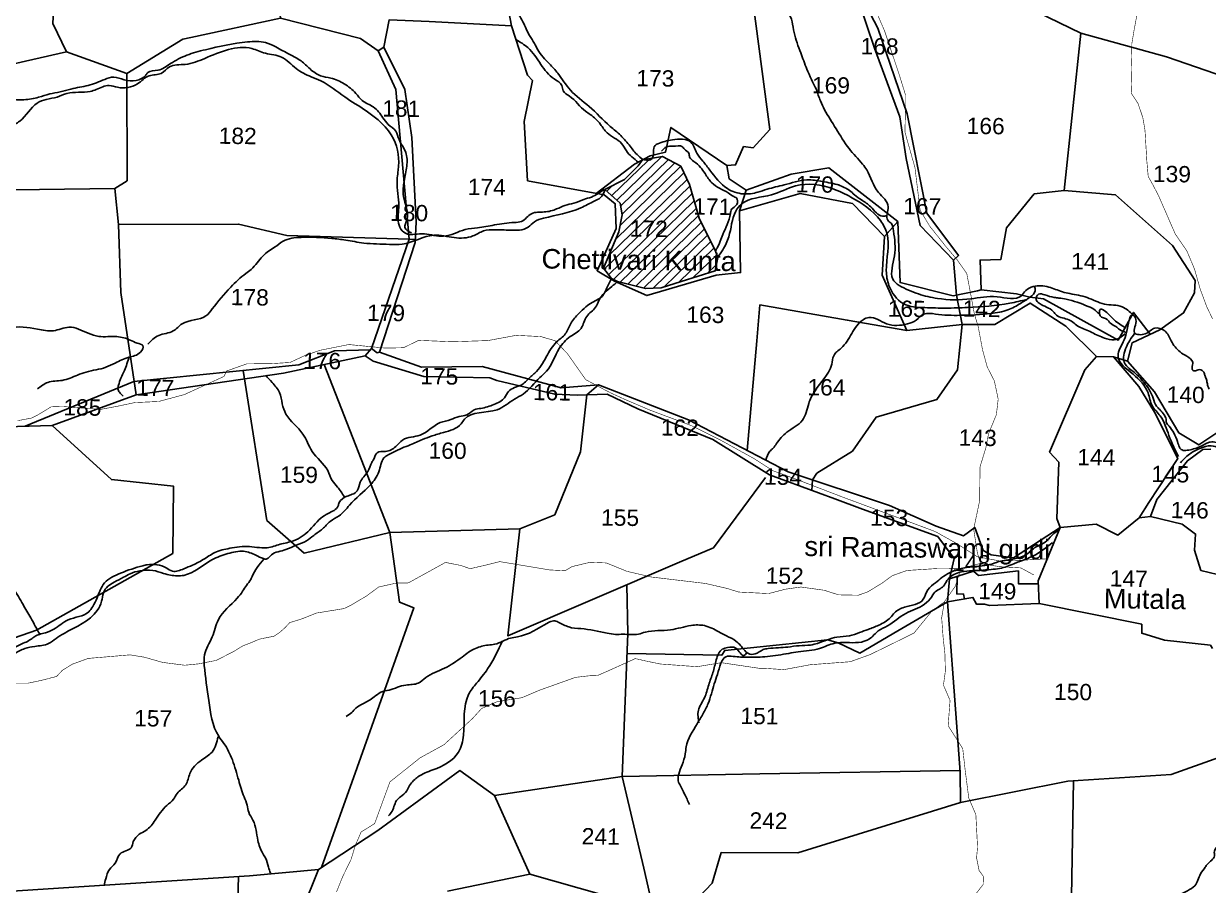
# Model space of a CAD drawing. Header units: feet. Extents: x 751091 to 766702, y 1607162 to 1618807.
# Drawn here: x 754263 to 756384, y 1614378 to 1615920 of the extents above; entities that cross this region are included whole.
import ezdxf
from ezdxf.enums import TextEntityAlignment as Align

# ---------------------------------------------------------------- set-up
doc = ezdxf.new("R2010")
doc.units = ezdxf.units.FT
doc.header["$LTSCALE"] = 15
doc.header["$MEASUREMENT"] = 0
doc.linetypes.add('HIDDEN2', pattern=[0.1875, 0.125, -0.0625])
for name, color, linetype in [('PLOT', 7, 'Continuous'), ('ROADS', 6, 'Continuous'), ('TANKS-STREAM', 4, 'Continuous')]:
    doc.layers.add(name, color=color, linetype=linetype)
doc.styles.get("Standard").update_dxf_attribs({"font": 'arial.ttf'})

msp = doc.modelspace()

# ---------------------------------------------------------------- hatches: boundary and pattern name
at = {"layer": 'TANKS-STREAM'}
h = msp.add_hatch(dxfattribs=at)
h.set_pattern_fill('ANSI31', color=256, scale=97.345554, angle=-0.804)
h.set_pattern_definition([(44.195984, (-2315.616, 53486.583), (-8.48262893, 8.72410213), [])])
edge = h.paths.add_edge_path()
edge.add_line((755454.9, 1615632.1), (755439.8, 1615664.8))
edge.add_line((755439.8, 1615664.8), (755406.5, 1615682.4))
edge.add_line((755406.5, 1615682.4), (755388.7, 1615679.2))
edge.add_spline(control_points=[(755388.7, 1615679.2), (755388.3, 1615678.6), (755386.1, 1615675.8), (755379.6, 1615674.7), (755374.9, 1615675.9), (755373.3, 1615676.5)], knot_values=[411.692948, 411.692948, 411.692948, 411.692948, 414.151345, 423.790402, 428.80049, 428.80049, 428.80049, 428.80049], degree=3, periodic=0)
edge.add_line((755373.3, 1615676.5), (755370.7, 1615676))
edge.add_line((755370.7, 1615676), (755363.3, 1615665.2))
edge.add_line((755363.3, 1615665.2), (755339, 1615640.8))
edge.add_line((755339, 1615640.8), (755303.8, 1615623.2))
edge.add_line((755303.8, 1615623.2), (755331.2, 1615598.5))
edge.add_line((755331.2, 1615598.5), (755334.6, 1615577.8))
edge.add_line((755334.6, 1615577.8), (755328.9, 1615547.4))
edge.add_line((755328.9, 1615547.4), (755301.2, 1615482.2))
edge.add_line((755301.2, 1615482.2), (755315.2, 1615463.9))
edge.add_line((755315.2, 1615463.9), (755326.5, 1615458.2))
edge.add_line((755326.5, 1615458.2), (755376.2, 1615445.7))
edge.add_line((755376.2, 1615445.7), (755404.4, 1615447.1))
edge.add_line((755404.4, 1615447.1), (755440, 1615458.2))
edge.add_line((755440, 1615458.2), (755501.1, 1615477.3))
edge.add_line((755501.1, 1615477.3), (755505.6, 1615501.6))
edge.add_line((755505.6, 1615501.6), (755501.4, 1615512.8))
edge.add_line((755501.4, 1615512.8), (755472.6, 1615571.8))
edge.add_line((755472.6, 1615571.8), (755454.9, 1615632.1))

# ---------------------------------------------------------------- linework, layer by layer
at = {"layer": 'PLOT'}
for points in [[(756251.4, 1616601.9), (756253.7, 1616529.1), (756128.7, 1616525.3), (756124.4, 1616478.7), (756100.6, 1616477.1), (756032.7, 1616386.3), (756030, 1616376.7), (756028.7, 1616333.6), (755995.9, 1616143.4), (755960, 1616001.4), (756038.9, 1615959.6), (756155.8, 1615902.7), (756308.9, 1615860.4), (756414.8, 1615824.2), (756433, 1615803.2), (756496.2, 1615837.6), (756511.1, 1616053.2), (756463.3, 1616111.3), (756440.5, 1616157.8), (756461.8, 1616242.7), (756372.4, 1616285.6), (756327.2, 1616312.8), (756255.8, 1616315.5), (756029.1, 1616346)], [(755469.1, 1616515.2), (755538.1, 1616414.3), (755574.5, 1616306), (755586.6, 1616263.2), (755620.9, 1616200.1), (755680.3, 1616093.1), (755696.6, 1616061.3), (755732.6, 1616003.3), (755757, 1615962.9), (755786.1, 1615876.2), (755831.6, 1615752.9), (755843.2, 1615678.6), (755868.2, 1615558.8), (755927.9, 1615496.4), (755936.9, 1615505.1), (755879.8, 1615581), (755844.6, 1615758.7), (755792.3, 1615912.1), (755716.4, 1616056.8), (755671, 1616143.2), (755638.2, 1616205.6), (755605.9, 1616293), (755578.1, 1616380.9), (755494.1, 1616523)], [(754722.8, 1615929.6), (754866.3, 1615893.1), (754897.6, 1615871.3), (754908, 1615878), (754917.7, 1615926.8), (754989.3, 1615923.8), (755136.7, 1615915.9), (755129.5, 1615953.5), (755111.7, 1616108.2), (755076, 1616294.3)], [(753899, 1616124.3), (753908.5, 1616040.4), (753915.3, 1616023.4), (753988.9, 1616020.6), (753969, 1615952.1), (754063.9, 1615806.7), (754339.9, 1615869.7), (754315.4, 1615920.4), (754319.4, 1615996.6), (754294.8, 1615997.9), (754248.5, 1616139)], [(754707.8, 1616079.1), (754722.8, 1615929.6), (754562.5, 1615895.3), (754548.3, 1615892.3), (754447.7, 1615830.7), (754339.9, 1615869.7)], [(755288.1, 1615616.2), (755356.7, 1615668.6), (755384.6, 1615683.4), (755412.4, 1615690.1), (755421.9, 1615734.3), (755522.2, 1615665.8), (755537.5, 1615667.2), (755551.9, 1615699.8), (755569.1, 1615697.9), (755598.9, 1615730.2), (755565.2, 1615988.1)], [(755558.4, 1615155.9), (755575.6, 1615352.1), (755581.2, 1615416.5), (755737.5, 1615389.4), (755844.1, 1615370.5), (755800, 1615469.6), (755804.3, 1615538.9), (755746.8, 1615598), (755653.2, 1615615.9), (755544.4, 1615584.7), (755546.7, 1615474.3), (755503.1, 1615469.5), (755379, 1615433.1), (755320.7, 1615458.9), (755289.8, 1615477.6), (755324, 1615553.3), (755322.3, 1615597.7), (755302.6, 1615613.5), (755165.3, 1615638.8), (755159.4, 1615744.9), (755174.2, 1615818.1), (755164.9, 1615827.6), (755136.7, 1615915.9)], [(756126.2, 1615621.5), (756155.8, 1615902.7)], [(754908, 1615878), (754945.5, 1615802.3), (754958.2, 1615715.9), (754965.8, 1615565.2), (754963.8, 1615528.1), (754900.4, 1615332.1), (754895.9, 1615331), (754886, 1615338.7)], [(754426.1, 1615624.7), (754433, 1615560.4), (754437, 1615438.8), (754464.3, 1615255.3), (754728.2, 1615294.5), (754874.2, 1615325.5), (754886, 1615338.7), (754953.4, 1615534), (754929.6, 1615801.8), (754897.6, 1615871.3)], [(754042, 1615547.7), (754111.2, 1615620.8), (754426.1, 1615624.7), (754448.1, 1615638.7), (754447.7, 1615830.7)], [(755522.2, 1615665.8), (755526.3, 1615642), (755556.4, 1615622), (755544.4, 1615584.7)], [(755556.4, 1615622), (755636.9, 1615650.5), (755704.6, 1615662), (755828.1, 1615565.7), (755804.3, 1615538.9)], [(755828.1, 1615565.7), (755832.2, 1615456.4), (755927.3, 1615433), (755971, 1615442), (755977.6, 1615443.6), (755975.5, 1615496.7), (756012.7, 1615498.1), (756022.4, 1615554.6), (756072.4, 1615615.4), (756126.2, 1615621.5), (756217.8, 1615613.8), (756319.6, 1615522.6), (756360.3, 1615460.3), (756359.1, 1615437.9), (756339.8, 1615402.1), (756297, 1615372.2), (756247.5, 1615348.6), (756239.1, 1615316.1), (756214.5, 1615323.4), (756183.7, 1615324.3), (756128.9, 1615378.6), (756065.2, 1615419.9), (756001.7, 1615381.4), (755943.1, 1615381.5), (755844.1, 1615370.5)], [(754433, 1615560.4), (754647.7, 1615561.1), (754734.5, 1615540.7), (754953.4, 1615534), (754964.1, 1615533.7)], [(755927.9, 1615496.4), (755933.1, 1615434.2), (755943.1, 1615381.5), (755934.8, 1615300.6), (755898.1, 1615247.3), (755789.3, 1615215.8), (755746.7, 1615154.8), (755683.1, 1615115.2), (755675.2, 1615103.3), (755673.9, 1615084.6)], [(755977.6, 1615443.6), (756040.5, 1615436.6), (756064.7, 1615430.3), (756088.9, 1615427.4), (756222.6, 1615353.5), (756249.9, 1615403), (756280, 1615364.1)], [(754460.6, 1615279.7), (754755.5, 1615309.3), (754819.6, 1615334.4), (754883.8, 1615336.3)], [(755920.9, 1614926), (755928.8, 1614962.8), (755899.6, 1615002), (755764.8, 1615051.2), (755715.3, 1615069.4), (755598.3, 1615112.5), (755496.7, 1615175.9), (755362.9, 1615230.8), (755307.7, 1615256.5), (755253.8, 1615255), (755214, 1615256.7), (755110, 1615281), (755097.6, 1615286.2), (754979.6, 1615288.4), (754888.8, 1615316), (754874.2, 1615325.5)], [(754900.4, 1615332.1), (754975.3, 1615305.1), (755083.7, 1615306.2), (755225.3, 1615267.9), (755292.1, 1615273.7), (755453.5, 1615210.7), (755631.7, 1615117.7), (755813.3, 1615057.4), (755896.9, 1615020.4), (755945.7, 1615003), (755965.8, 1615018.1), (755981.1, 1614976.8), (755995, 1614969.4), (756035, 1614964.1), (756119, 1615018.4)], [(756183.7, 1615324.3), (756163.1, 1615300.2), (756099.8, 1615153.1), (756116.5, 1615135), (756114.2, 1615067.1), (756113, 1615034.2), (756119, 1615018.4)], [(756388.6, 1615158.1), (756373.9, 1615157.6), (756346.6, 1615137.7), (756291.8, 1615068.1), (756280.5, 1615038.1), (756260.4, 1615035.7), (756277.7, 1615062.6), (756329.2, 1615141.9), (756287.5, 1615224.6), (756259.8, 1615270.6), (756214.5, 1615323.4), (756239.1, 1615316.1), (756287.7, 1615261.2), (756331.2, 1615187.4), (756367.3, 1615166), (756403, 1615189.7)], [(754655.9, 1615299.3), (754698.4, 1615030.8), (754765.3, 1614972.2), (754918.9, 1615009.3), (754801.2, 1615310)], [(754265.9, 1615199.3), (754460.6, 1615279.7)], [(754918.9, 1615009.3), (755151.3, 1615015.5), (755214, 1615041), (755260.2, 1615153.4), (755271.3, 1615255.5), (755292.1, 1615273.7)], [(754314.3, 1615200.6), (754464.3, 1615255.3)], [(754003.2, 1614757.4), (754067.5, 1614711.7), (754153.4, 1614788.7), (754285.8, 1614834.4), (754530.2, 1614971.6), (754531.4, 1615091.9), (754420.1, 1615103.8), (754314.3, 1615200.6), (754106.6, 1615194.8), (754106.7, 1615186)], [(755151.3, 1615015.5), (755130.1, 1614824.2), (755437.2, 1614955.9), (755497.9, 1614981.9), (755590.9, 1615107.5)], [(756391.7, 1614801.6), (756387.7, 1614807.8), (756305.6, 1614816.5), (756264.9, 1614828.9), (756264.9, 1614844.9), (756080.9, 1614882.2), (756079.2, 1614922.7), (756119, 1615018.4), (756183.1, 1615023.9), (756221.7, 1615004.7), (756260.4, 1615035.7), (756280.5, 1615038.1), (756337.1, 1615023.9), (756361.3, 1615006.4), (756359.4, 1614977.5), (756370.6, 1614941.3), (756400.3, 1614934.1), (756409, 1614932.1), (756431.4, 1614957)], [(754918.9, 1615009.3), (754935.7, 1614884.7), (754961.8, 1614874.5), (754860.1, 1614588.6), (754796.3, 1614409.4)], [(756079.5, 1614917.6), (756044, 1614917.6), (756044, 1614940.3), (755972.4, 1614932.1), (755963.3, 1614940.2), (755920.9, 1614926), (755917, 1614884.9)], [(755934.3, 1614930.5), (755933.6, 1614899.4), (755945.7, 1614899.1), (755947.3, 1614890.4)], [(755342.8, 1614915.4), (755344.7, 1614828.2), (755334.8, 1614572.7), (755373.6, 1614408.3), (755390, 1614334.9)], [(755917, 1614884.9), (755828.2, 1614833.1), (755759.8, 1614793.3), (755721.2, 1614811.9), (755701.9, 1614817.1), (755518.1, 1614798.1), (755513.3, 1614789.9), (755343.3, 1614792.4)], [(756080.9, 1614882.2), (755992.1, 1614878.6), (755983.5, 1614880.8), (755968.7, 1614881.2), (755962.4, 1614893.1), (755917, 1614884.9), (755933.1, 1614669.1), (755939.9, 1614580.1), (755940.5, 1614525.9)], [(755433.9, 1614316.5), (755495.7, 1614381.4), (755512.1, 1614436.2), (755649, 1614435.8), (755940.5, 1614525.9), (756132.2, 1614563.9), (756317.2, 1614575.9), (756403.1, 1614606.2), (756496.3, 1614608.2), (756542.6, 1614629.8), (756585.1, 1614615.5), (756665.1, 1614512.3), (756747.5, 1614483.4), (756938, 1614394), (757019.1, 1614336.2)], [(755939.6, 1614583.4), (755581.3, 1614577.1), (755334.8, 1614572.7), (755105.9, 1614538.7), (755044.1, 1614583.2), (754896.9, 1614475.7), (754791, 1614405.9), (754732.2, 1614260.5), (754568.4, 1613778.3), (754664.1, 1613761.9), (754945.1, 1613817.3), (755106.8, 1613801.9), (755146, 1613836.2)], [(755742.6, 1613978.2), (755910.4, 1613945.7), (756042.5, 1614173.2), (756037.4, 1614293.3), (756138.8, 1614357.5), (756142.7, 1614564.6)], [(755105.9, 1614538.7), (755169, 1614397.5)], [(754791, 1614405.9), (754667.1, 1614394.5), (754380.3, 1614376), (754224.7, 1614365.9), (754015.6, 1614338.8), (753895.5, 1614510.2)], [(754224.7, 1614365.9), (754233.8, 1614225.5), (754644.5, 1614291.5), (754647.4, 1614393.2)], [(755021.9, 1614367.5), (755169, 1614397.5), (755390, 1614334.9)]]:
    msp.add_lwpolyline(points, dxfattribs=at)
at = {"layer": 'ROADS', "linetype": 'HIDDEN2', "ltscale": 10, "const_width": 1}
for points in [[(755786.6, 1615948.1), (755804.4, 1615906.9), (755831.5, 1615825.8), (755841.8, 1615792.5), (755841.8, 1615765.7), (755840.8, 1615725.9), (755858.8, 1615662.2), (755868, 1615586), (755885.1, 1615557.6), (755914.8, 1615520.2), (755934.2, 1615497.4), (755951.5, 1615472.8), (755958.4, 1615436.9), (755964.9, 1615401.3), (755972, 1615377.6), (755979.9, 1615335.5), (755988.3, 1615305.1), (756000.9, 1615280.6), (756007.8, 1615247.9), (756004.6, 1615220.3), (755990.6, 1615186.2), (755985.7, 1615160.8), (755975.3, 1615126.7), (755974.5, 1615065.6), (755963.9, 1615015.3), (755970.5, 1614972.9), (755976.6, 1614952)], [(756256.8, 1615939.1), (756251.1, 1615908.4), (756247.1, 1615884.4), (756246.2, 1615852.3), (756246.8, 1615822), (756245.9, 1615795.5), (756258.2, 1615777), (756266.7, 1615751.9), (756270.6, 1615729.4), (756273.9, 1615674.1), (756276.4, 1615646.4), (756285.4, 1615630.2), (756294.6, 1615612.7), (756324.8, 1615543.4), (756345.5, 1615513.3), (756354.4, 1615492.3), (756359.3, 1615480.6), (756369.5, 1615444.8), (756381.3, 1615412.9), (756391.6, 1615391.6)], [(756093.2, 1614961.9), (756059.7, 1614960.1), (756012.2, 1614958), (755970.4, 1614965.8), (755933.9, 1614989.2), (755895.1, 1615010.9), (755729.5, 1615072.5), (755645.1, 1615104.9), (755604.4, 1615119.8), (755570.6, 1615141.5), (755509.7, 1615175.1), (755458.3, 1615200.6), (755384.9, 1615228), (755340.7, 1615246.8), (755313, 1615259.5), (755296.9, 1615268), (755269.3, 1615282.8), (755236.7, 1615329.1), (755214.6, 1615352.4), (755189.1, 1615359.8), (755145.1, 1615362.1), (755094.3, 1615352.7), (755030.8, 1615350.6), (754970.2, 1615353.1), (754943.3, 1615339.9), (754910.9, 1615339.2), (754845.1, 1615345.6), (754793.2, 1615335.2), (754765.4, 1615325.4), (754739.9, 1615313.5), (754704.2, 1615311.3), (754662.8, 1615311.1), (754626.5, 1615298.3), (754621.7, 1615288.5), (754550.9, 1615256.1), (754505, 1615243.7), (754461.9, 1615241.7), (754431.3, 1615235.2), (754400.8, 1615229.5), (754332.5, 1615234.8), (754312.2, 1615234.1), (754289.9, 1615220.5), (754277.6, 1615214.1), (754252.3, 1615209.3)], [(755974.7, 1614953.5), (755940.9, 1614944.6), (755898.9, 1614944.7), (755844.5, 1614941.2), (755818.1, 1614931.9), (755799.7, 1614918.4), (755773.9, 1614902.7), (755757.2, 1614896.9), (755722, 1614897.6), (755696.3, 1614905.8), (755654.6, 1614911.6), (755626.8, 1614907.7), (755596.9, 1614899.9), (755543, 1614902.6), (755523, 1614908.9), (755483.6, 1614918), (755438.7, 1614923.3), (755386.8, 1614929.5), (755343.1, 1614939.7), (755318.8, 1614949.6), (755306, 1614954.7), (755277.1, 1614955.9), (755244.7, 1614948.1), (755232.3, 1614940.8), (755204.4, 1614942.2), (755157, 1614950.1), (755129.4, 1614954.7), (755115.2, 1614957.1), (755085.2, 1614949.6), (755062.3, 1614944.4), (755045.7, 1614950.2), (755018.2, 1614955.6), (754974.7, 1614931.6), (754951.8, 1614919), (754931.1, 1614918.9), (754898.6, 1614911.6), (754877.3, 1614895.8), (754865.5, 1614888.8), (754849.4, 1614879.2), (754836.6, 1614873), (754787.1, 1614865), (754762.4, 1614855), (754739.3, 1614847.8), (754731, 1614838.8), (754720.8, 1614829.8), (754711.3, 1614823.6), (754685.1, 1614818.3), (754666.4, 1614810.4), (754655.3, 1614806.2), (754639.7, 1614796.6), (754608, 1614780.3), (754575.8, 1614774), (754551.4, 1614771.6), (754511.6, 1614776.7), (754479.2, 1614786), (754453.5, 1614790.2), (754378.6, 1614783.8), (754350.5, 1614773.6), (754332.4, 1614762.6), (754322, 1614751.5), (754294.3, 1614744.4), (754270.9, 1614739.5), (754245.2, 1614739.5)], [(754823.2, 1614365.9), (754834.4, 1614393.7), (754849.4, 1614424.5), (754856.9, 1614449.3), (754867.2, 1614473.1), (754876.2, 1614478.7), (754891.4, 1614488.1), (754918.8, 1614562.8), (754972.7, 1614605.8), (755015.5, 1614629.3), (755039.9, 1614651.7), (755066.9, 1614676.5), (755083, 1614694.2), (755111.1, 1614706.5), (755155, 1614713.5), (755186, 1614726.7), (755251, 1614749.9), (755275.2, 1614752.7), (755290.4, 1614753.2), (755310.2, 1614761.8), (755342.7, 1614776.5), (755358.1, 1614783.5), (755377, 1614779.2), (755403, 1614773.8), (755468.9, 1614769), (755511.9, 1614776.2), (755579.3, 1614766.2), (755590.1, 1614766.1), (755624, 1614763.7), (755671.1, 1614772.5), (755742.9, 1614777.9), (755778.6, 1614790.7), (755815, 1614808.5), (755857, 1614829.2), (755889.3, 1614868.8), (755911.4, 1614885.1), (755922.4, 1614900.7), (755931.1, 1614913.1), (755940.9, 1614944.6)], [(755974.7, 1614953.5), (756010.9, 1614948), (756048.3, 1614945.8), (756071.6, 1614933.2)], [(755911.4, 1614885.1), (755906.6, 1614856.5), (755909.2, 1614821.2), (755909.2, 1614821.2), (755912.4, 1614792.1), (755913.2, 1614761.2), (755909.8, 1614736), (755921.6, 1614708.7), (755918.2, 1614663.3), (755944.3, 1614622.4), (755948.7, 1614583.6), (755955.1, 1614534), (755967.8, 1614504.3), (755969.7, 1614467.8), (755970.8, 1614446), (755969.1, 1614426.9), (755973.6, 1614404.2), (755981.4, 1614393.7), (755980.8, 1614379), (755968.6, 1614363.5)]]:
    msp.add_lwpolyline(points, dxfattribs=at)
at = {"layer": 'TANKS-STREAM'}
msp.add_lwpolyline([(755303.8, 1615623.2), (755339, 1615640.8), (755363.3, 1615665.2), (755370.7, 1615676), (755406.5, 1615682.4), (755439.8, 1615664.8), (755454.9, 1615632.1), (755472.6, 1615571.8), (755501.4, 1615512.8), (755505.6, 1615501.6), (755501.1, 1615477.3), (755440, 1615458.2), (755404.4, 1615447.1), (755376.2, 1615445.7), (755326.5, 1615458.2), (755315.2, 1615463.9), (755301.2, 1615482.2), (755328.9, 1615547.4), (755334.6, 1615577.8), (755331.2, 1615598.5), (755303.8, 1615623.2)], dxfattribs=at)
for points in [[(757246.6, 1615629.9), (757215, 1615636.6), (757215.5, 1615677.1), (757203.6, 1615732.9), (757205.2, 1615756), (757200, 1615768), (757193.7, 1615792.9), (757204.5, 1615822.9), (757216.2, 1615848.5), (757220.6, 1615868.9), (757188.3, 1615889.5), (757186, 1615918.9), (757185, 1615940.5), (757164.5, 1615961.1), (757132.3, 1615985.6), (757075.7, 1616014.1), (757030.9, 1616027), (756993.8, 1616058.1), (756973.1, 1616073.4), (756945.4, 1616086.1), (756903.5, 1616084), (756840, 1616062.4), (756810.3, 1616052.1), (756733.8, 1616044.6), (756682.3, 1616043.8), (756655.7, 1616072.1), (756637.3, 1616093.4), (756619, 1616114.4), (756596.1, 1616133.1), (756554.5, 1616171.1), (756551.7, 1616210.4), (756545.5, 1616240.7), (756527.6, 1616249), (756520.1, 1616286.7), (756519.9, 1616305.6), (756510.6, 1616321.4), (756509.1, 1616343.6), (756507.3, 1616356), (756502.4, 1616378.7), (756501.8, 1616399.5), (756496.2, 1616407.7), (756483.9, 1616435.2), (756441.7, 1616501.5), (756412.6, 1616526.1), (756398.8, 1616517.3), (756380.4, 1616503.2), (756367.4, 1616489.7), (756333.2, 1616501.8), (756302.4, 1616508.2), (756279.9, 1616522.3), (756201.1, 1616515.2), (756171.7, 1616519.3), (756121.4, 1616516.3), (756099.2, 1616505.5), (756081.4, 1616498.6), (756048.4, 1616482.6), (756039.1, 1616486.9), (755999.8, 1616546.9), (755987.7, 1616573.9), (755971.9, 1616591.3), (755961.6, 1616626.6), (755932.6, 1616638.9), (755886.8, 1616647.3), (755858.3, 1616650.7), (755824.7, 1616675.5), (755805.7, 1616680.6), (755791.7, 1616698.6), (755758.3, 1616696.1), (755736.8, 1616697.6), (755723.2, 1616705.5), (755692.3, 1616710.1), (755680.4, 1616712.7), (755639.3, 1616751.3), (755622.3, 1616779.4), (755609.1, 1616797.5), (755568, 1616798.9), (755519, 1616798.5), (755494.5, 1616805.5), (755471.5, 1616816.4), (755449.6, 1616825.5), (755439.2, 1616838.5), (755425.6, 1616847.8), (755419, 1616859.1), (755396.9, 1616878.5), (755384, 1616900.7), (755369.6, 1616906.1), (755344.2, 1616902.2), (755317.8, 1616895.1), (755307.9, 1616889.6), (755286.3, 1616886.6), (755264.2, 1616880.9), (755232.6, 1616871), (755192.7, 1616866.9), (755165.1, 1616875.7), (755139.9, 1616877.9), (755116, 1616884.3), (755070.8, 1616884), (755022.9, 1616889.2), (755008.9, 1616904.4), (754998, 1616925.5), (754983.2, 1616942.9), (754979.7, 1616962.5), (754973.9, 1616973.8), (754967.4, 1616989.6), (754965.4, 1617009.1), (754961.1, 1617024.1), (754952.3, 1617034), (754944.6, 1617079.5), (754922, 1617122.5), (754906.2, 1617171.4), (754895.3, 1617195.5), (754873.7, 1617206.3), (754858.2, 1617227.5), (754843.3, 1617235.2), (754826.2, 1617239.2), (754812, 1617244.6), (754787.3, 1617247.2), (754770.2, 1617256.5), (754763.5, 1617261), (754751.5, 1617265), (754726.2, 1617277.3), (754717.3, 1617283.4), (754676, 1617278.7), (754643.7, 1617274.7), (754620.4, 1617269.8), (754609.2, 1617269.2), (754602.5, 1617273), (754588.3, 1617275.5), (754532.9, 1617312.7), (754495.3, 1617334.8), (754482.3, 1617345.5), (754472.6, 1617363), (754456.4, 1617376.3), (754448.8, 1617393.8)], [(755682.3, 1615801.9), (755665.2, 1615838.7), (755654.3, 1615867.7), (755642.5, 1615904.3), (755631.2, 1615940.1), (755616.8, 1615950.4), (755597.5, 1615959.9), (755585.4, 1615976.3), (755575, 1615995.5), (755568.3, 1616012.1), (755566.2, 1616030), (755558.9, 1616048.6), (755554.6, 1616064.9), (755552.6, 1616076.4), (755548.8, 1616085.7), (755543.9, 1616100.9), (755537.2, 1616123.9), (755533.9, 1616143.6), (755530.2, 1616160.7), (755523.2, 1616186), (755519.5, 1616200.7), (755515.4, 1616210.8), (755504.9, 1616222.4), (755479, 1616232.8), (755449.6, 1616239.4), (755425.2, 1616242), (755406.9, 1616255.4), (755391.8, 1616260.4), (755382.6, 1616265), (755374.3, 1616271), (755360.6, 1616278.4), (755350.9, 1616284.7), (755333.1, 1616292.8), (755319.2, 1616304), (755292.8, 1616334.8), (755266, 1616358.4), (755253.1, 1616365), (755231.9, 1616372.6), (755212.7, 1616383), (755195.7, 1616387.7), (755187.7, 1616394.4), (755181.6, 1616403.3), (755173, 1616409.5)], [(755723.5, 1615631.1), (755693.2, 1615637.5), (755665.2, 1615640.2), (755624.6, 1615631.3), (755594.2, 1615623.6), (755577.7, 1615618.3), (755551.3, 1615615.2), (755523, 1615624.6), (755491.7, 1615657.7), (755479, 1615673.9), (755468.1, 1615688.1), (755457.8, 1615707.6), (755424.4, 1615711.9), (755398.2, 1615704.6), (755393.5, 1615701.8), (755390.7, 1615690.4), (755387.3, 1615677.6), (755378.2, 1615675.3), (755363.1, 1615683.8), (755348.9, 1615700.4), (755332, 1615719.8), (755313.2, 1615736.1), (755275.3, 1615771.8), (755241.9, 1615800.9), (755219.4, 1615831.1), (755204.2, 1615848.2), (755183.5, 1615873.3), (755177.5, 1615884.6), (755168.8, 1615898.8), (755156.9, 1615923.1), (755140.9, 1615949), (755127.5, 1615963.7), (755118.3, 1615973.7), (755117.6, 1615988.7), (755117.3, 1616002.7), (755108.6, 1616018.5), (755107.4, 1616069.5), (755094.4, 1616080.5), (755076.2, 1616081.2), (755057, 1616086.2), (755029.2, 1616088), (755018.2, 1616097.1), (754992.1, 1616107.9), (754986.7, 1616122.6), (754967, 1616131.6), (754939.7, 1616126.9)], [(755302.3, 1615623.3), (755279.7, 1615609.6), (755265.7, 1615605.2), (755247.9, 1615598.5), (755232.1, 1615594.7), (755217.3, 1615588.2), (755195.2, 1615582.9), (755172.3, 1615579.8), (755154.3, 1615566), (755141.6, 1615564.1), (755105.9, 1615559.6), (755075.5, 1615554.7), (755053.8, 1615551.4), (755034.5, 1615544.5), (755014.6, 1615539.6), (754980.7, 1615543.5), (754963.3, 1615542.9), (754950.1, 1615543.3), (754938.2, 1615552.3), (754934, 1615582), (754934.6, 1615599), (754931.8, 1615643.8), (754933.7, 1615657.9), (754925.3, 1615713.5), (754876.1, 1615763.8), (754837.8, 1615789), (754795.3, 1615817.4), (754777.5, 1615825), (754751.1, 1615839.4), (754724.8, 1615860), (754695.8, 1615867), (754671.8, 1615875.3), (754587.3, 1615857.8), (754552.3, 1615847.1), (754524, 1615842.5), (754509.3, 1615831), (754487.9, 1615826.6), (754466.7, 1615812.1), (754431.2, 1615806), (754416.1, 1615809.2), (754393, 1615801.9), (754382.3, 1615798.7), (754340.5, 1615794.9), (754322.9, 1615788.6), (754303.6, 1615784.2), (754287.3, 1615777.6), (754256.1, 1615745.5), (754239.7, 1615733.1), (754228, 1615710.9), (754223, 1615696.1), (754222.4, 1615682.5), (754217.1, 1615650.2), (754212.6, 1615641.5), (754206.8, 1615635.9), (754195.4, 1615632.5), (754185.7, 1615630.9), (754161.4, 1615616.3), (754106.9, 1615580.6), (754083, 1615564.3), (754072.1, 1615540.4), (754052.8, 1615536.2), (754044.2, 1615520.2), (754037.5, 1615510.6), (754027.9, 1615486.4), (754017.9, 1615458.9), (754016.9, 1615449.8), (754012.8, 1615439.7), (754008.2, 1615421.4), (754005.4, 1615411.4), (754003.5, 1615400.9), (754000.3, 1615391.8), (753997.9, 1615380.8), (753990.7, 1615364.1), (753984.3, 1615346.2), (753979.2, 1615331.4), (753975.1, 1615318.3), (753971.8, 1615302.6), (753970.5, 1615301.3)], [(754034.6, 1615758.7), (754057.7, 1615756.6), (754062.6, 1615759), (754076.8, 1615763.6), (754091.7, 1615768.9), (754100.1, 1615773.3), (754112.2, 1615775.9), (754132.3, 1615782.1), (754142, 1615786.8), (754160, 1615792.4), (754185.3, 1615796.2), (754197, 1615797.4), (754209.8, 1615799.3), (754228.5, 1615790.1), (754263.6, 1615783.7), (754289.9, 1615788.2), (754309.7, 1615794.1), (754328.4, 1615797.7), (754347.8, 1615802.9), (754378.6, 1615809.4), (754408.1, 1615820), (754424.3, 1615824.2), (754443.1, 1615819.5), (754481.5, 1615827.6), (754485.4, 1615832.4), (754503.4, 1615836.6), (754526, 1615848.4), (754540.3, 1615856.8), (754571.1, 1615868.8), (754588.8, 1615873.3), (754663.7, 1615887.3), (754696.2, 1615886.1), (754714.3, 1615878.3), (754739.4, 1615864.8), (754759.6, 1615853.2), (754775.9, 1615838.8), (754794.7, 1615826.8), (754813, 1615822.4), (754837, 1615812.1), (754857.8, 1615795.2), (754869.1, 1615782.4), (754889, 1615770.8), (754906.3, 1615751.6), (754915.8, 1615739.7), (754929.4, 1615727.5), (754935.1, 1615712.6), (754947.2, 1615689.5), (754948.9, 1615665), (754944.4, 1615637.8), (754942.5, 1615625.4), (754943, 1615610.6), (754949, 1615568.6), (754945.7, 1615555.2), (754957.3, 1615545.3)], [(755363.5, 1615672.3), (755342.1, 1615692.3), (755333.5, 1615705.3), (755307.5, 1615724.6), (755295.7, 1615739.7), (755277.5, 1615757.2), (755269, 1615763), (755239.9, 1615790.5), (755229.2, 1615799.7), (755226.7, 1615809.1), (755213.1, 1615821), (755189, 1615847), (755165.7, 1615877), (755144.5, 1615891.5)], [(756249.2, 1615398.5), (756229.7, 1615413.1), (756198, 1615418), (756167.1, 1615429.7), (756136.2, 1615436.7), (756122.7, 1615440), (756098.3, 1615448.5), (756070.4, 1615449.2), (756057.1, 1615442.3), (756049.4, 1615433), (756005.9, 1615431.1), (755958.7, 1615427.3), (755899, 1615428.1), (755865.2, 1615436.1), (755847.2, 1615443.1), (755819.2, 1615462.9), (755822.1, 1615504.2), (755820.4, 1615549.1), (755815.9, 1615562.6), (755810.1, 1615568), (755810.7, 1615592.2), (755793.7, 1615617.6), (755772.4, 1615658.2), (755765.1, 1615668.3), (755740.7, 1615696.6), (755717.6, 1615731.9), (755697, 1615765.9), (755689.6, 1615781.6), (755682.3, 1615801.9)], [(755405.1, 1615691.6), (755414.4, 1615699.6), (755425.3, 1615700.4), (755442.5, 1615699.3), (755445.8, 1615695.7), (755454, 1615687.9), (755455.4, 1615681.1), (755463, 1615673.3), (755475, 1615662.7), (755482.9, 1615651.5), (755495.1, 1615635.2), (755509, 1615625.4), (755524.4, 1615616.9), (755534.6, 1615610.3), (755538.4, 1615608.5), (755539.7, 1615596.1), (755530.6, 1615587.6), (755528.4, 1615579.9), (755514.9, 1615542.6), (755504.5, 1615518.3), (755501.4, 1615512.8)], [(754485.1, 1615346), (754504.8, 1615361.8), (754530.9, 1615369.9), (754546.8, 1615382.7), (754589.4, 1615396.8), (754600.8, 1615409.3), (754633.7, 1615448.3), (754660.7, 1615472.8), (754670.4, 1615480.2), (754691.2, 1615503.8), (754701.6, 1615512.9), (754712.3, 1615519.6), (754727.5, 1615530.6), (754759.7, 1615537.4), (754814.7, 1615535.6), (754839.6, 1615532.5), (754872, 1615527.3), (754918.1, 1615524.9), (754940.7, 1615525.3), (754997.6, 1615541.3), (755033.8, 1615537), (755067.3, 1615540), (755086.2, 1615548.9), (755107.5, 1615551), (755133.4, 1615550.3), (755166.3, 1615555.7), (755177.4, 1615565.1), (755193.9, 1615571.7), (755260.3, 1615590), (755285.4, 1615602.6), (755295.4, 1615608.3), (755303.8, 1615623.2)], [(756058.8, 1615426.2), (756028.6, 1615419.5), (755953.1, 1615411.9), (755914.2, 1615410.8), (755876.6, 1615411.6), (755837.8, 1615418.9), (755812.3, 1615451.2), (755807.4, 1615477.8), (755808.8, 1615544), (755796.8, 1615567.5), (755744, 1615609.5), (755713.5, 1615623.7), (755644.7, 1615629.6), (755601.9, 1615613.3), (755548.4, 1615597.3), (755538, 1615584.2), (755525.4, 1615538.3), (755514.6, 1615514.9), (755505.6, 1615501.6)], [(755808.5, 1615576.5), (755801, 1615575.2), (755779.6, 1615592.2), (755763.2, 1615604.3), (755750.5, 1615613.4), (755741.6, 1615621.6), (755732.3, 1615626.9), (755721.7, 1615631.7)], [(756252.1, 1615365.2), (756243.3, 1615353), (756237.4, 1615341.2), (756232.7, 1615326.5), (756233.6, 1615313.9), (756254.9, 1615292.8), (756268.9, 1615277.5), (756273.1, 1615272.3), (756278.8, 1615263.8), (756285.2, 1615249.5), (756291.5, 1615235.2), (756297.1, 1615229.1), (756304.8, 1615219.8), (756308.3, 1615212.1), (756309.2, 1615205.6), (756313.7, 1615199.7), (756322, 1615187.4), (756329, 1615171.9), (756332.3, 1615161.8), (756337, 1615156.9), (756346, 1615156.3), (756368, 1615162.4), (756381.3, 1615168.8), (756387.5, 1615171.1), (756409.1, 1615166.5), (756426, 1615158.9), (756430.7, 1615153.2), (756443, 1615115.6), (756442.4, 1615055.1), (756443.6, 1615032.3), (756458.1, 1614991), (756476.8, 1614972.9), (756502.8, 1614956), (756518.1, 1614950.1), (756528.9, 1614947.7), (756543.7, 1614943.9), (756569.9, 1614933.6), (756583.4, 1614929.2), (756605.8, 1614921.7), (756621.2, 1614927.5), (756628.8, 1614931.6), (756658.5, 1614931.6), (756672.6, 1614929.9), (756690.3, 1614927.7), (756698.6, 1614924.7), (756760.5, 1614919.7), (756805.7, 1614919.2), (756817.2, 1614918.9), (756836.7, 1614913.8), (756851.8, 1614910.4), (756867.1, 1614911), (756887.1, 1614903.6), (756902.3, 1614899.6), (756922.9, 1614899.1), (756927, 1614904.1), (756931.9, 1614897.5), (756947.8, 1614893.7), (756973.6, 1614891.9), (756984.8, 1614891.7), (757015, 1614894.9), (757049.7, 1614952.8), (757069.7, 1614987.4), (757076.8, 1615020.5), (757080, 1615052.2), (757079.9, 1615092.4), (757091.7, 1615117.4), (757106.4, 1615162), (757123.3, 1615170.8), (757131.5, 1615181.8), (757147.6, 1615220.6), (757154.1, 1615234.9), (757176.9, 1615252.7), (757193.1, 1615257.8), (757223.3, 1615260.8), (757242.5, 1615261.2), (757261.6, 1615256.9), (757278.9, 1615248.6), (757329.7, 1615242.2), (757372.3, 1615242.3), (757388.4, 1615244.4), (757405.6, 1615248.5), (757416.4, 1615251.4), (757424.9, 1615258.3), (757428.7, 1615309.8), (757439.9, 1615344.8), (757456.6, 1615365.1), (757476, 1615381.9), (757489.7, 1615401.8), (757518.9, 1615439.5), (757529.9, 1615457.1), (757532.4, 1615469.2), (757520.8, 1615480.4), (757501.1, 1615486.4), (757488.7, 1615490.6), (757432.9, 1615515), (757428, 1615520.1), (757415.3, 1615580), (757409.9, 1615605.2), (757383.8, 1615622.5), (757363.8, 1615624.9), (757345.5, 1615625.2), (757286.2, 1615622.6), (757267.3, 1615622.9), (757250.7, 1615622.1), (757225.8, 1615630.4)], [(755315.2, 1615463.9), (755306, 1615444.3), (755300.4, 1615433.9), (755280.8, 1615420.8), (755269.7, 1615413.2), (755256.6, 1615400.8), (755242.6, 1615383.5), (755232.7, 1615364.5), (755217.3, 1615350.4), (755207.5, 1615338.3), (755198.7, 1615323.5), (755178.2, 1615294.5), (755171, 1615288.3), (755154.8, 1615273.7), (755131, 1615261.8), (755124, 1615250.5), (755105, 1615238.2), (755081.6, 1615231.4), (755069.6, 1615228.6), (755056.3, 1615219.5), (755042.8, 1615216.7), (755027.8, 1615211.2), (755008.9, 1615205.8), (754972.9, 1615183.5), (754941.6, 1615174.7), (754929.2, 1615162.9), (754910.9, 1615154.2), (754895.9, 1615152), (754889.7, 1615140.2), (754886.4, 1615134.6), (754879, 1615118.2), (754865.5, 1615099.1), (754860.2, 1615083.7), (754851.4, 1615077.5), (754842.1, 1615074.1), (754827.9, 1615062.6), (754826, 1615056.7), (754808.2, 1615043.2), (754795.2, 1615034.7), (754768.4, 1615007.4), (754754.5, 1614998.1), (754737.4, 1614991.7), (754725.1, 1614988.9), (754702.3, 1614982.4), (754689.7, 1614981.9), (754654, 1614984.2), (754636, 1614981.5), (754608.1, 1614974.7), (754587, 1614962.2), (754565.3, 1614950.8), (754549.7, 1614944.2), (754529.3, 1614940), (754518.3, 1614945.8), (754484.3, 1614951.4), (754476.5, 1614949.7), (754436.5, 1614936.5), (754407.7, 1614918.8), (754394.5, 1614892.1), (754386.8, 1614876.7), (754379.5, 1614867.2), (754342.8, 1614852.8), (754316.9, 1614836.1), (754302.1, 1614829.8), (754291.3, 1614826.9), (754282.9, 1614823.2), (754276.6, 1614818.5), (754257.5, 1614808.7), (754220.7, 1614788.3), (754203.3, 1614779.3), (754169.3, 1614763.7), (754135.1, 1614737.9), (754127.7, 1614727.1), (754111.2, 1614724.9), (754100.1, 1614720.6), (754081.2, 1614721.8), (754066.9, 1614722.9), (754045.3, 1614735.7), (754038.5, 1614744.8), (754027.8, 1614752.4), (754020.7, 1614752.5), (753981.9, 1614744.1), (753945.1, 1614744.6), (753928.3, 1614743.6), (753906.3, 1614747.8), (753898.2, 1614748.5), (753859.6, 1614767), (753832.5, 1614782.4), (753810.4, 1614782.4)], [(754189.7, 1614753.1), (754193.2, 1614764.9), (754200.5, 1614771.1), (754222.1, 1614776.7), (754234.8, 1614782.4), (754246.8, 1614792), (754265.1, 1614801.4), (754282.8, 1614805.4), (754307.8, 1614810.5), (754321, 1614819.6), (754335.5, 1614828.7), (754394.9, 1614869.7), (754402.7, 1614886.1), (754405.8, 1614901.2), (754414, 1614912.9), (754425.1, 1614920.3), (754442.1, 1614929), (754453.6, 1614935.5), (754471, 1614940.4), (754494.2, 1614941.3), (754513.5, 1614936), (754526.2, 1614932.8), (754549.8, 1614932.5), (754600.2, 1614960.3), (754628.6, 1614971.3), (754656.9, 1614975.5), (754678.8, 1614968.5), (754692.2, 1614962.4), (754698.5, 1614961.9), (754706.7, 1614969.3), (754718.6, 1614974.6), (754732.5, 1614978.7), (754751.2, 1614986.4), (754769.5, 1614994.2), (754782.3, 1615004.1), (754798.1, 1615015.7), (754811.8, 1615029), (754827.9, 1615038.9), (754846.4, 1615058), (754883.8, 1615094.5), (754898.9, 1615117.9), (754908.1, 1615142.6), (754925.1, 1615152.9), (754940, 1615160.3), (754955.3, 1615166), (754976.9, 1615175.4), (754994.3, 1615181.9), (755014.7, 1615188.3), (755046.1, 1615203.5), (755052.1, 1615211.9), (755110.5, 1615229), (755142, 1615247.9), (755157.3, 1615257), (755187.2, 1615286.5), (755199.2, 1615297.7), (755221.8, 1615338.5), (755241.5, 1615359.7), (755261.1, 1615374.6), (755271.1, 1615396), (755287, 1615412.2), (755293.1, 1615424.7), (755315.8, 1615449.5), (755326.5, 1615458.2)], [(755591.6, 1615138.6), (755599.2, 1615154.7), (755604.9, 1615160.3), (755610.9, 1615168.2), (755629.4, 1615188.6), (755657.2, 1615210), (755668.6, 1615239.8), (755673.1, 1615251.3), (755704.1, 1615296.4), (755709.9, 1615310.3), (755713.3, 1615325.6), (755726.6, 1615339.1), (755745.7, 1615365.4), (755766, 1615390), (755776.4, 1615393.9), (755808.1, 1615382.9), (755845.2, 1615382.4), (755860.9, 1615389.3), (755874.8, 1615400), (755895.3, 1615400.1), (755940, 1615397.9), (755994.7, 1615401.1), (756025.2, 1615407.6), (756048, 1615419.3), (756064.7, 1615430.3), (756074.1, 1615441.8), (756072.5, 1615449.7)], [(756235.3, 1615364.5), (756215.2, 1615354), (756198.4, 1615356.9), (756175.5, 1615367.2), (756163.3, 1615372.7), (756152.7, 1615377.1), (756134.1, 1615390), (756112.4, 1615398), (756106.3, 1615404.9), (756081.2, 1615419.4), (756075.7, 1615426.2), (756080, 1615435.5), (756091.1, 1615434.5), (756108.2, 1615430), (756116.6, 1615428.8), (756129.5, 1615426.7), (756169, 1615413.8), (756182, 1615406.8), (756187.2, 1615401.8), (756189.2, 1615400.2)], [(756236.6, 1615375.2), (756215.7, 1615389.6), (756199.8, 1615404.8), (756190.7, 1615408.7), (756190.5, 1615397.2), (756202.7, 1615390.6), (756208.7, 1615383.6), (756218.6, 1615377.7), (756225, 1615372.3), (756237.2, 1615367.1)], [(756330.5, 1615145.4), (756313.5, 1615182.8), (756298, 1615217.7), (756283.6, 1615236), (756276.2, 1615259), (756249.2, 1615292.4), (756222.3, 1615326.2), (756231.6, 1615350.2), (756237.5, 1615367.3), (756249.7, 1615398.3), (756254.4, 1615390.4), (756251.9, 1615366.8), (756271.2, 1615364.7), (756288.1, 1615375), (756306.3, 1615369.9), (756317.4, 1615352.4), (756333.4, 1615332.4), (756345.5, 1615324.6), (756356, 1615314.2), (756355, 1615303.6), (756356.6, 1615299), (756359.3, 1615298.4), (756365.8, 1615300.5), (756374.8, 1615297.6), (756377.4, 1615291.9), (756379.2, 1615286.5), (756381.6, 1615279.1), (756383.3, 1615271.2), (756385.4, 1615265.8)], [(754184.7, 1615375.4), (754195.6, 1615370.5), (754236.7, 1615375.4), (754287.6, 1615373.3), (754316.3, 1615370.2), (754344.1, 1615376.6), (754378.4, 1615365.9), (754397.5, 1615360.2), (754430, 1615359.7), (754453.8, 1615353.6), (754466.4, 1615348.3), (754476.6, 1615343.7), (754472.3, 1615332.1), (754451.3, 1615322.9), (754426.6, 1615312.3), (754410.4, 1615305), (754374.7, 1615296.3), (754359.6, 1615291), (754332.1, 1615281.5), (754306.4, 1615277.8), (754287.8, 1615266.1)], [(754452.1, 1615323.8), (754443.3, 1615298.9), (754437.2, 1615285.5), (754432.9, 1615272.7), (754431.9, 1615266.1), (754434.6, 1615260.4), (754441.1, 1615253.1)], [(754837, 1615073.5), (754824.9, 1615090.6), (754815.6, 1615102.1), (754807.4, 1615120.1), (754779.5, 1615154.3), (754771.3, 1615170.3), (754763.1, 1615185.3), (754732.7, 1615221.2), (754726, 1615239.7), (754721.3, 1615259.6), (754707.7, 1615277.7), (754696.4, 1615290.7)], [(756632.9, 1614879.4), (756619.4, 1614894.3), (756605.7, 1614912.1), (756573.9, 1614928.3), (756543.4, 1614936.4), (756507.3, 1614946.6), (756479.3, 1614964.8), (756458.2, 1614979.4), (756440.7, 1615029.1), (756439.6, 1615092.5), (756436, 1615122.9), (756424.2, 1615149.4), (756403.6, 1615160.8), (756389.1, 1615164.2), (756368.5, 1615159.6), (756350, 1615149.2), (756334, 1615134)], [(754291.9, 1614827.1), (754275.7, 1614856.3), (754261.9, 1614880.3), (754244.1, 1614908.6), (754224.6, 1614931.8), (754211.8, 1614958), (754187, 1614971.7), (754170.1, 1614981), (754154.9, 1614995.2), (754139.1, 1615001.4), (754130, 1615005.6), (754113.5, 1615024.7), (754094.7, 1615034.1), (754077.2, 1615036.4), (754058.1, 1615042.7), (754043.3, 1615050), (754029.7, 1615052.2), (754011.3, 1615058.2), (753996.2, 1615067.6), (753986.9, 1615072.2), (753974.6, 1615077.2), (753966.6, 1615080.4), (753951.8, 1615088.4)], [(754840.4, 1614679.9), (754850.5, 1614687.2), (754857.9, 1614694.9), (754870.2, 1614702.6), (754890.8, 1614715), (754902.5, 1614723.2), (754917.3, 1614727.2), (754947.4, 1614736.2), (754969.6, 1614739.6), (754982.9, 1614749.4), (755016.3, 1614766.3), (755048.1, 1614786.3), (755072, 1614801.8), (755094.7, 1614807.7), (755106.3, 1614809.2), (755121.1, 1614814.7), (755134.9, 1614820.3), (755147, 1614822.3), (755202.7, 1614847.9), (755211.7, 1614851), (755220.1, 1614848.7), (755238.9, 1614840.1), (755260.4, 1614837.1), (755307.7, 1614829.1), (755322.9, 1614826.8), (755336.1, 1614827.1), (755363.9, 1614827.3), (755376.1, 1614830.8), (755421.1, 1614835), (755458.1, 1614842.8), (755481.7, 1614842.5), (755507.4, 1614831.6), (755521.5, 1614824.1), (755538.2, 1614814.9), (755546.5, 1614806.9), (755552.2, 1614800), (755560.5, 1614792.5), (755572.6, 1614791.8), (755586.9, 1614799.5), (755595.9, 1614801.5), (755614.3, 1614802.8), (755631.1, 1614804.2), (755651.7, 1614806.5), (755671.7, 1614807.8), (755684.4, 1614810.8), (755719.1, 1614821.9), (755741.3, 1614824.2), (755759.7, 1614830.2), (755775.1, 1614835.8), (755794.1, 1614843.4), (755814.8, 1614856.8), (755822.3, 1614865.6), (755839.8, 1614875.4), (755873.7, 1614889.6), (755881.8, 1614906.8), (755895.7, 1614919.3), (755906.9, 1614928.6), (755920.7, 1614936.8), (755941.8, 1614944.9), (755966.1, 1614948.2), (756000.3, 1614954), (756009.3, 1614957.1), (756021.5, 1614959.5), (756059.6, 1614970.8), (756070.8, 1614980.2), (756094.6, 1614994.1), (756107.2, 1615007.1), (756115.9, 1615012.7)], [(756105, 1614991.3), (756069.9, 1614967), (756044.7, 1614956.7), (756035.7, 1614953.1), (756010.3, 1614944.9), (755995.3, 1614943.1), (755975.3, 1614941.3), (755937.6, 1614937.5), (755916.1, 1614923.1), (755909.9, 1614913.2), (755893, 1614901), (755888.8, 1614894.3), (755859.1, 1614871.7), (755842.3, 1614864.5), (755809.8, 1614841.9), (755793.2, 1614833), (755777.5, 1614818.8), (755757.7, 1614812.4), (755715.1, 1614811), (755688.1, 1614801.6), (755649.8, 1614795.5), (755632.8, 1614792.9), (755594.7, 1614787.1), (755559.4, 1614786.1), (755533.5, 1614787.3), (755520.3, 1614786.9), (755511.5, 1614775.3), (755505.1, 1614755.2), (755499.4, 1614738.1), (755488.5, 1614703.2), (755479.7, 1614685.2), (755468.7, 1614666.7), (755449.2, 1614625.5), (755447.5, 1614612.9), (755441.8, 1614593.2), (755435.8, 1614576.9), (755435, 1614564.8), (755438.9, 1614555.8), (755446.2, 1614541.1), (755455.2, 1614522.3)], [(754693.2, 1614961.5), (754671.9, 1614930.5), (754669.6, 1614925.3), (754662, 1614914.6), (754655.1, 1614903.9), (754645.3, 1614891.4), (754611.6, 1614853.2), (754600.7, 1614822.2), (754586.8, 1614790), (754586.5, 1614771.4), (754594.6, 1614708.5), (754612.3, 1614644.6), (754621.5, 1614631.8), (754636.7, 1614602.2), (754648.1, 1614565.7), (754657.7, 1614536.1), (754663.1, 1614521.1), (754665.9, 1614508.4), (754673.6, 1614494.2), (754682.4, 1614458.1), (754691.4, 1614434.5), (754696.1, 1614426.7), (754701.5, 1614410.2), (754704.7, 1614399.7)], [(755120.3, 1614815.5), (755093.7, 1614765.1), (755073.9, 1614739.4), (755059.7, 1614719.3), (755050.4, 1614646.4), (755041.6, 1614616), (754995.8, 1614584.3), (754968.8, 1614571.7), (754961.3, 1614565.3), (754953.8, 1614556.2), (754949, 1614547), (754937.7, 1614536.1), (754932.1, 1614531.5), (754922.6, 1614510.4), (754916, 1614502.2)], [(755472, 1614668.3), (755471, 1614690.9), (755481.9, 1614713.2), (755489.5, 1614736.6), (755497.2, 1614758.5), (755503.1, 1614781.4), (755513.9, 1614800.1), (755523.1, 1614803.2), (755538.3, 1614802.1), (755552.4, 1614789), (755558, 1614794)], [(754611.1, 1614643.7), (754600.3, 1614616.3), (754581.5, 1614601.7), (754560.6, 1614577.8), (754553.3, 1614557.8), (754537.8, 1614542), (754531.3, 1614531.6), (754519.5, 1614520.8), (754498.6, 1614494.3), (754482, 1614475.9), (754470, 1614469), (754459.4, 1614456.1), (754455.5, 1614445), (754435.6, 1614434.1), (754426.8, 1614417.5), (754416.9, 1614406.3), (754409.9, 1614389.2), (754407.2, 1614377.7)], [(756420.6, 1614476), (756410.5, 1614465.1), (756404.4, 1614451.6), (756394.8, 1614438.6), (756394.8, 1614430.5), (756382.5, 1614415.6), (756378.5, 1614410.3), (756370.1, 1614398.2), (756359.6, 1614376.7), (756347, 1614368.1), (756327.8, 1614358.7), (756314.7, 1614352.4), (756295.8, 1614342.4), (756283.5, 1614332.1), (756268.6, 1614323.8), (756222.6, 1614326.7), (756213.2, 1614328), (756188.3, 1614327.2), (756167.8, 1614325.5), (756152.5, 1614325.5), (756130.1, 1614321.8), (756111.9, 1614319.8), (756099.3, 1614315.7), (756090.5, 1614314.4), (756069.7, 1614320.3), (756037.7, 1614343.2), (756010.3, 1614349.5), (756000.1, 1614348.8), (755973.7, 1614350.9), (755958.8, 1614356.7), (755950.3, 1614355.7), (755937.7, 1614347.7), (755917.5, 1614342.9), (755896.1, 1614338.6), (755876.2, 1614332.1), (755859.2, 1614325.8), (755839.1, 1614323.8), (755820.3, 1614318.1), (755797.8, 1614310.2), (755784.9, 1614303.3), (755767, 1614301.3), (755755.6, 1614298.6), (755742.2, 1614293.2), (755728.9, 1614291.4), (755714.1, 1614291), (755695.8, 1614280.8), (755651.3, 1614276), (755629.7, 1614269.2), (755572.9, 1614262.6), (755549.9, 1614259.5), (755528.3, 1614257.6), (755510.9, 1614252.7), (755486.5, 1614252.5), (755455.4, 1614261.7), (755444.4, 1614272.9), (755422.2, 1614270.7), (755394.3, 1614264.3), (755372.4, 1614263.2), (755352.1, 1614265.7), (755326.6, 1614268.7), (755296, 1614272.2), (755276.5, 1614276.7), (755255.3, 1614281.5)]]:
    msp.add_spline(points, degree=3, dxfattribs=at)

# ---------------------------------------------------------------- texts
at = {"layer": 'PLOT'}
for s, p in [('168', (755795.5, 1615879.3)), ('173', (755394, 1615822.2)), ('169', (755708.4, 1615809.6)), ('181', (754939.1, 1615767.9)), ('166', (755985.4, 1615736.8)), ('182', (754646.3, 1615719.1)), ('139', (756318.9, 1615650.8)), ('174', (755092.3, 1615627.5)), ('170', (755679.5, 1615632.3)), ('171', (755495.9, 1615592.5)), ('167', (755871.8, 1615593.1)), ('180', (754953.2, 1615581.1)), ('172', (755382.2, 1615553)), ('141', (756172.5, 1615494.4)), ('178', (754668, 1615430.3)), ('179', (754911.9, 1615402.2)), ('163', (755483.5, 1615399)), ('165', (755844.1, 1615409.6)), ('142', (755978.1, 1615409.6)), ('176', (754797.3, 1615316.3)), ('175', (755007.1, 1615288.8)), ('177', (754498.6, 1615268.1)), ('164', (755700.4, 1615269)), ('161', (755208.8, 1615260.3)), ('140', (756343.5, 1615255.8)), ('185', (754368.2, 1615233.1)), ('162', (755437.9, 1615197)), ('143', (755971.1, 1615178.8)), ('160', (755022.1, 1615155.7)), ('144', (756183.5, 1615143.8)), ('159', (754755.9, 1615112.6)), ('154', (755622.8, 1615109.1)), ('145', (756315.9, 1615113.7)), ('155', (755330.9, 1615035.8)), ('153', (755812.6, 1615035.6)), ('146', (756350.8, 1615049.1)), ('148', (755959.5, 1614954.4)), ('152', (755625.6, 1614931.7)), ('147', (756241.7, 1614926.8)), ('149', (756006.3, 1614904.1)), ('150', (756141.9, 1614723.8)), ('156', (755110.3, 1614712.1)), ('157', (754495, 1614676.6)), ('151', (755580.4, 1614680.6)), ('242', (755596.6, 1614493.4)), ('241', (755296.2, 1614465.2))]:
    msp.add_text(s, height=29.2, rotation=359.196, dxfattribs=at).set_placement(p, align=Align.MIDDLE_CENTER)
at = {"layer": 'PLOT', "color": 0}
for s, p in [('Chettivari Kunta', (755190, 1615481.8)), ('sri Ramaswami gudi', (755660.6, 1614967.2)), ('Mutala', (756196.7, 1614873.8))]:
    msp.add_text(s, height=35, rotation=359.196, dxfattribs=at).set_placement(p)

doc.saveas('drawing.dxf')
